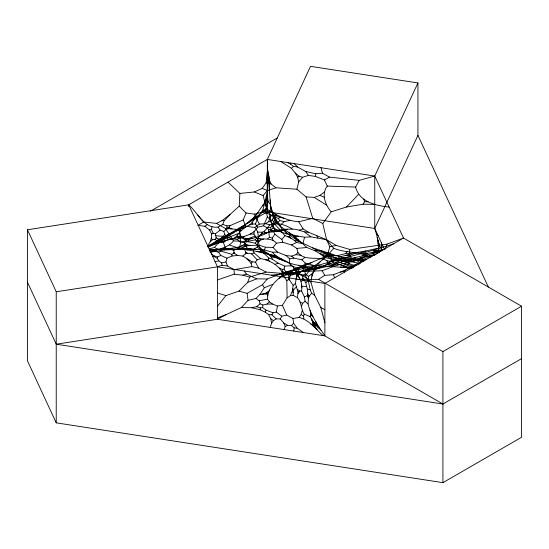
<?xml version="1.0" encoding="UTF-8"?>
<svg xmlns="http://www.w3.org/2000/svg" width="549" height="549" viewBox="0 0 549 549"><rect width="100%" height="100%" fill="white"/><g stroke="black" fill="none" stroke-linecap="round" stroke-linejoin="round"><path stroke-width="0.82" d="M209.142 248.903L214.487 247.455L218.104 243.207L220.931 242.322L223.518 242.706C226.758 238.486 232.508 238.554 237.243 239.508L240.695 242.212L244.058 242.493L246.384 240.332C255.525 237.065 266.45 235.548 273.073 227.904L273.1 224.225L270.616 221.693L269.936 215.839L269.634 212.353L270.787 207.941L267.322 165.983M324.884 322.778L320.836 307.557L314.68 295.232L310.933 282.186L312.113 273.786L315.222 269.621L326.6 264.776L329.681 263.994L337.642 264.151L351.58 267.994M322.778 223.505L331.198 211.811C325.241 204.955 321.083 194.113 327.286 186.084L324.452 179.962L315.469 176.421L308.38 175.399L302.52 177.3L298.663 181.918L296.947 189.227L306.067 196.892L312.745 218.303L322.778 223.505L326.6 239.714L329.805 246.81L327.465 254.997C316.279 267.281 299.692 274.5 283.112 274.068C279.194 265.208 269.847 260.308 260.693 258.627L253.981 252.876L253.295 249.617L247.098 248.169L244.47 249.404L239.46 248.196L235.054 249.267L225.337 248.237L221.027 249.438L217.315 249.006L214.487 247.455M225.248 240.99L221.508 241.183L220.636 239.975L220.664 238.767L224.788 234.574L223.793 231.438L220.101 230.12L218.035 227.108C203.885 228.789 197.805 212.607 188.691 204.825L27.45 229.77L27.45 360.823L56.231 422.84L442.919 482.66L521.55 437.265L521.55 306.212L403.515 238.06L374.734 176.044L417.94 82.954L310.528 66.34L267.329 159.43L267.329 211.852L207.975 246.117M209.306 250.172L225.872 249.02L236.55 247.606L264.35 249.939L272.311 252.211L277.499 252.115L286.022 255.566L289.673 258.84L289.556 262.978L290.737 265.819L297.469 267.891L314.241 265.524L353.089 267.974M358.778 264.344L360.487 262.731L349.507 256.85L349.74 249.438L336.194 245.41L326.6 239.714L308.387 232.213L303.123 228.899L298.731 221.789C286.969 220.972 276.49 215.084 266.67 209.011L263.101 195.547L254.4 191.965L239.858 193.413L228.007 182.131M323.093 335.604C315.648 329.043 309.06 319.786 299.006 317.418L293.015 318.502L286.722 315.051L281.788 316.176L276.332 312.058L272.915 312.71L266.004 310.123L262.69 307.639L262.786 305.031L260.123 303.81L259.169 300.797L256.033 298.45L248.038 300.303L241.388 307.529L226.538 314.405L217.466 319.264L56.231 344.202L27.45 282.193M521.55 358.634L442.919 404.03L324.884 335.878C318.221 325.866 311.091 315.764 308.03 303.954L305.093 301.257L304.434 296.982L301.573 290.936C303.034 283.188 299.068 276.449 294.991 270.3C290.929 260.329 278.659 260.027 272.311 252.211M310.933 282.186L306.74 278.096L305.47 275.811L290.339 272.304L281.637 273.327L266.1 272.064L258.579 268.09L251.847 266.608L234.059 269.683L227.54 266.011L222.119 265.242L221.556 262.923L218.818 260.871L217.335 258.455L217.397 256.987L220.835 255.477L226.998 258.174L232.062 256.006L237.669 255.457L242.816 256.054L252.197 261.866L255.505 262.106L257.131 259.849L260.693 258.627M270.28 327.437L271.59 323.217L270.842 318.852L268.626 314.591L265.263 312.182L260.233 309.773L260.315 307.872L256.623 306.685L251.428 307.694L241.388 307.529M218.035 227.108L222.736 224.404L224.205 220.719L229.983 214.542L239.234 206.149L239.858 193.413M314.68 295.232L311.688 293.29L310.199 289.79L308.195 280.313L308.449 276.36L312.113 273.786M353.288 267.329C343.544 264.851 335.151 258.799 325.097 257.735L319.456 253.322L314.33 250.509L306.788 247.489L295.884 237.525L284.876 229.777L275.502 222.132L274.191 216.224L272.414 211.962L270.403 204.592L270.163 199.857M207.762 245.931L210.164 241.848L211.365 237.875L211.626 234.149L209.56 230.045L204.907 226.284L198.223 225.378M321.206 330.512L315.606 325.063L315.009 323.327L313.307 321.687L310.068 316.533L304.208 314.158C300.818 309.156 301.861 302.43 297.503 297.709L293.18 295.3L290.387 295.65L287.12 297.826L282.399 305.299L277.451 306.006L272.503 304.036L269.429 301.772L267.445 299.178C267.576 289.117 274.493 281.472 282.152 275.797L299.329 272.544L302.424 271.144M308.03 303.954L308.497 298.251L309.176 296.172L311.688 293.29M287.12 297.826L286.818 280.525L283.696 276.106L282.241 269.456L279.228 267.933M223.793 231.438L225.838 229.64L226.84 227.883L227.005 225.92L222.736 224.404M253.295 249.617L257.289 246.94C257.886 240.29 260.26 232.879 254.715 227.499L245.828 226.215L238.808 229.53L225.323 228.439L216.491 223.402L203.679 221.968L197.969 225.426M290.387 295.65L292.336 291.066L293.173 285.418L289.522 279.901L288.554 274.699L285.775 272.016L284.094 269.058L284.753 266.1L290.737 265.819M297.469 267.891L298.375 271.014L299.953 271.405L324.397 265.888L330.951 261.18L331.287 257.955L327.465 254.997M188.691 206.52L188.691 204.825L267.322 159.43L374.741 176.044L374.741 228.466C377.218 235.85 378.954 243.763 378.364 251.524L377.712 253.466M254.4 191.965L262.175 188.376L266.1 182.906L267.576 169.847L267.322 159.43M382.09 250.907L381.48 248.477L381.452 242.939M208.057 247.297C217.96 242.356 228.748 239.467 239.453 237.271C246.426 236.29 253.837 233.634 257.639 227.252L263.547 225.811L266.629 227.478L270.554 227.643L271.872 225.852L272.064 224.218L270.877 220.224L267.37 216.91L265.963 210.233L266.889 204.859L268.118 201.517L267.363 195.698L267.322 172.537M293.77 331.068L294.182 327.835L291.553 325.564L287.642 325.358L285.226 326.463L283.998 329.558M297.503 297.709L298.004 291.78L295.389 283.456L296.556 276.463L298.375 271.014M293.18 295.3L293.365 290.03L292.885 288.685M359.478 263.719L351.079 260.85L344.992 259.485L343.537 258.723L343.633 258.003L312.532 247.812L298.471 241.148L290.222 235.576L282.495 229.448L273.237 217.637L272.414 211.962M215.633 243.982L215.716 243.372L220.979 241.148L223.965 239.261L238.76 233.325C243.015 228.604 248.766 223.532 255.532 223.978L257.639 227.252M210.192 251.161L214.755 251.154L218.619 252.293L220.787 251.085L221.027 249.438M315.469 176.421L315.847 173.765L322.469 173.216L329.503 177.114L359.183 180.381L374.734 176.044M283.469 274.061L283.682 272.688L282.9 271.453M306.788 247.489L296.831 248.416L291.492 244.95L282.824 242.253L276.476 243.166C271.288 237.099 263.239 240.009 256.513 238.17L253.899 234.059L254.324 231.424M301.696 287.854L301.607 284.766M269.408 188.266C269.971 181.973 269.134 176.016 267.576 169.847M276.332 312.058L277.451 306.006M255.532 223.978L257.817 217.02L262.896 210.068L267.322 192.198M315.847 173.765L305.745 171.48L297.503 166.985L293.509 166.361L290.606 164.117L290.819 163.067M301.298 281.596L302.554 280.141L302.931 278.302L302.266 275.481L299.637 273.683L293.434 267.782M308.497 298.251L307.316 295.52C308.634 291.183 306.411 286.99 305.82 282.742L302.931 278.302M239.46 248.196L240.695 242.212M296.192 279.194L297.531 273.67M370.678 257.556C359.636 251.01 345.52 253.315 333.73 248.251L326.6 239.714L310.858 236.852L304.53 237.23L303 243.571L296.508 242.514C293.516 239.103 289.138 237.23 284.958 235.686L281.761 232.001L279.153 230.271L279.379 229.194L274.521 223.917L272.489 219.95L273.237 217.637M266.889 204.859L266.608 199.15L267.363 195.698M376.264 254.18L378.234 250.152M220.101 230.12L215.345 233.853L213.136 233.167L211.427 229.317L211.962 226.895M317.123 329.661L313.458 324.205L311.413 318.907M209.828 251.97C217.919 248.923 228.061 248.258 233.51 240.86L247.853 241.732L255.312 243.207L257.255 240.194L258.627 236.688L261.928 233.469L262.209 232.234L264.33 231.28L269.888 224.891C277.801 222.235 285.494 224.774 292.274 229.111C297.963 228.858 302.801 232.378 308.387 232.213M254.715 227.499L259.327 224.095L265.586 223.69L268.66 221.693L270.033 217.068L269.936 215.839M242.816 256.054L245.424 253.83L245.815 252.169L244.47 249.404M296.789 276.765L297.153 275.255M217.335 258.455L214.199 256.63L214.371 255.958L211.399 253.775M223.965 239.261L224.054 238.904C230.511 234.327 237.607 229.901 245.129 227.492M299.006 317.418L301.229 314.419L302.176 310.679M307.968 296.474L308.305 295.177L307.728 293.502M297.03 275.866L296.851 273.622M232.865 233.188L233.051 232.515L243.667 225.708L254.407 217.528L267.322 198.745M227.54 266.011L225.962 261.969L226.998 258.174M312.093 276.353L314.158 269.23L320.259 261.55M267.802 295.808L266.848 293.914L269.566 290.044M210.473 252.238L212.84 251.765L213.081 251.051M303.92 318.791L303.515 316.197L304.208 314.158M313.294 323.121L313.307 321.687M313.301 272.345L314.563 268.729L316.293 266.512M265.263 312.182L266.004 310.123M269.669 261.324L268.235 259.704L268.852 258.016L257.289 246.94M217.466 306.164L225.975 295.609L239.035 291.087L247.626 282.447L249.637 277.094L266.1 272.064M286.818 280.525L288.349 279.688L290.503 275.296L296.199 273.985L299.953 271.405M284.753 266.1L278.055 263.095L272.647 259.43L271.714 257.618L272.043 256.754L262.209 249.548L255.312 243.207M385.048 249.294L387.072 244.092L403.515 238.06L324.884 283.462L217.473 266.841L56.231 291.78L27.45 229.77M301.6 306.013L302.677 303.302L305.093 301.257M227.005 225.92L230.209 225.55L243.193 219.984L246.014 213.012L239.234 206.149M326.6 264.776L327.87 263.122L326.909 260.686C317.871 255.676 304.86 261.756 297.935 252.485L296.831 248.416M312.532 247.812C320.142 252.169 328.316 255.326 336.564 258.236L343.537 258.723M263.547 225.811L267.37 216.91M273.841 221.926L274.692 219.998M264.35 249.939L265.544 247.249L273.045 247.4L277.499 252.115M268.626 314.591L271.995 314.783L272.915 312.71M310.068 316.533L310.878 314.714L310.027 310.137M237.243 239.508L239.735 237.683L240.586 235.816L238.808 229.53M384.451 249.397L374.734 228.466L417.94 135.377L417.94 82.954M377.005 252.931L377.595 251.703M298.052 293.523L299.891 291.039L301.573 290.936M220.931 242.322L221.508 241.183M279.118 278.576L281.994 276.229L283.112 274.068M225.838 229.64L227.711 228.748L230.209 225.55M218.104 243.207L217.699 241.347L218.31 240.194L218.063 239.035L216.244 237.868L215.345 233.853M389.124 207.055C376.147 205.806 359.135 201.812 355.615 187.058L359.183 180.381M220.787 251.085L231.774 254.317L233.318 253.521L233.998 252.259L233.826 250.474L235.054 249.267M271.59 323.217L273.45 320.589L276.147 318.894L280.299 318.948L281.788 316.176M247.661 223.203C253.611 216.34 264.357 214.638 267.322 205.299M247.853 241.732L248.958 239.7M233.284 238.458L236.001 236.873L238.76 233.325M251.847 266.608L251.188 263.568L252.197 261.866M335.357 260.171L338.39 260.281L345.808 261.887L346.22 261.187L354.352 262.23M251.929 219.621L257.913 212.593M236.55 247.606L241.272 246.062L245.231 243.742L246.604 241.539L255.113 239.872L256.513 238.17M271.179 275.152C294.758 272.565 318.88 270.156 341.334 261.99L342.288 260.487L379.325 252.032M327.252 264.199L329.139 263.252L331.253 263.788M305.47 275.811L311.873 267.157C339.069 258.874 366.807 253 393.688 243.735M331.198 211.811L346.44 207.035L363.026 204.194L364.66 201.696L363.781 199.212M218.701 241.869L219.339 240.908L227.972 236.091M265.544 247.249L259.176 245.238L258.517 242.329L259.416 240.99L261.276 239.769L263.678 239.117M256.033 298.45L259.787 294.532L264.337 287.745L272.366 284.485M249.596 224.912L252.156 222.53L254.654 218.873L257.817 217.02M273.278 240.599L272.194 238.101L274.836 234.272L273.622 231.534L271.316 229.66L270.554 227.643M240.682 228.981L243.667 225.708M378.652 247.668L379.661 246.233L377.225 237.47M257.488 217.528L259.54 214.645M273.622 231.534L274.795 229.928L274.63 228.439L273.429 226.627L273.141 224.905L272.064 224.218M312.491 321.391L312.333 320.321M287.882 236.743L289.378 236.66L290.222 235.576M273.045 247.4L276.476 243.166M282.824 242.253L281.87 239.426L284.958 235.686M239.035 291.087L247.105 293.331L262.463 284.739L267.267 279.002L281.637 273.327L297.345 268.523L323.43 257.454L329.208 253.446L333.73 248.251M291.553 325.564L293.55 323.217L293.015 318.502M298.032 279.304L318.53 279.372L324.761 275.358L333.401 274.699L345.575 269.998L360.686 261.743L362.553 259.615L374.027 255.086M263.101 195.547L267.487 190.592L275.914 187.799L296.947 189.227M286.022 255.566L291.67 256.136L296.014 254.647L297.935 252.485M210.164 241.848L212.305 239.844L214.94 239.323L216.244 237.868M237.786 237.937L242.898 238.115L244.38 236.461M246.014 213.012L254.441 214.137L261.585 212.353L267.198 213.252L268.187 212.189L269.634 212.353M272.043 256.754C282.632 258.998 292.226 266.224 303.343 265.4L305.402 263.177L314.241 265.524M293.365 290.03L296.295 286.962M346.44 207.035L358.614 194.346M282.152 275.797L281.637 273.327L297.119 269.779L298.231 268.626L306.658 264.673M305.82 282.742L308.195 280.313M229.592 245.101L241.855 249.129L259.986 251.826L261.413 250.371L262.422 250.468L264.687 252.657L285.672 261.454M285.905 274.781L286.386 274.294M323.43 257.454L332.083 255.724L337.937 255.539L345.3 253.679L347.188 251.819M292.274 229.111L284.615 229.214L279.022 231.273L274.617 230.772L270.362 231.047M262.786 305.031L267.006 304.077L269.429 301.772M270.033 217.068L271.549 215.64L273.086 216.011L278.288 218.529L279.866 220.602L284.334 221.576L290.071 220.41M280.745 161.509L291.416 168.289L293.509 166.361M293.173 285.418L295.389 283.456M290.339 272.304C297.153 268.207 304.551 265.592 311.894 262.429M298.093 275.035L299.637 273.683M273.1 224.225L275.502 222.132M328.515 264.213L329.681 263.994M310.789 324.061L312.161 324.74L313.033 323.992L312.916 322.496M250.269 220.54L252.561 218.605M281.527 223.951L284.334 221.576M214.755 251.154L217.315 249.006M289.673 258.84L293.928 258.126L301.936 259.821L304.757 257.46M275.879 223.889L279.866 220.602M256.623 306.685L260.123 303.81M208.346 245.897C216.91 242.082 224.541 236.516 233.051 232.515M314.536 325.694L315.606 325.063M222.695 239.988L224.054 238.904M226.044 237.079L229.159 234.649M267.617 238.76L269.463 237.326L272.194 238.101M298.663 181.918L297.695 177.265L299.109 176.181L302.52 177.3M216.491 223.402L221.954 220.677L229.983 214.542M340.366 272.167L343.914 271.268L345.575 269.998M259.787 294.532L264.982 293.571L268.543 291.43M306.067 196.892L314.261 197.407L319.93 195.375L324.294 192.123M341.334 261.99C349.837 259.512 359.52 259.567 367.123 254.983M260.734 234.814L264.879 232.44L267.596 232.563L287.408 229.386M329.263 262.058L336.75 259.073L339.961 256.726L345.204 255.628L350.907 253.514L365.847 250.975L379.146 247.922M273.141 224.905L274.521 223.917M218.173 240.229L228.007 234.553M204.907 226.284L207.014 224.781M303.343 271.494L322.133 270.719L334.293 266.169L357.09 259.581L361.269 257.659M222.311 237.95L224.232 236.9M207.57 246.597L211.79 244.374M261.585 212.353L266.67 209.011M211.626 234.149L213.136 233.167M278.288 218.529L280.011 217.404L283.874 218.228M330.807 265.524L333.332 265.407L335.13 264.268M378.412 245.533L378.261 243.55L378.762 243.344L377.76 240.153M262.751 205.896L263.849 205.223M265.819 199.623L266.608 199.15M348.958 262.141C357.886 260.761 365.771 255.923 374.789 254.647M150.467 211.173L277.183 138.012M318.53 279.372L442.919 351.607L521.55 306.212M324.452 179.962L329.503 177.114M212.84 251.765L224.143 249.96L225.872 249.02M322.668 259.004L325.097 257.735M304.434 296.982L307.316 295.52M346.989 260.72L355.8 257.728M222.805 237.655L223.182 237.47M279.379 229.194L281.074 230.148L282.495 229.448M308.442 269.532L316.354 267.864M291.492 244.95L296.508 242.514M302.266 275.481L305.354 273.999L308.449 276.36M319.456 253.322L326.868 255.985L328.172 255.367M338.39 260.281L339.131 259.924L341.595 260.85M362.1 255.903L367.308 253.432L381.974 250.502M314.385 322.764L315.016 323.443L316.251 322.867L315.641 321.364M282.035 230.175L282.742 229.846M295.486 269.82L304.983 265.421M214.385 242.418L217.212 241.176M298.306 272.688L303.371 270.746M242.013 247.757L245.65 246.185L250.598 245.43L259.176 245.238M264.673 233.826L267.596 232.563M245.424 253.83L247.4 253.267L251.696 253.864L253.981 252.876M275.028 264.357L278.055 263.095M372.133 253.583L377.643 251.545M223.69 238.534L224.994 238.012M247.626 282.447L256.699 278.83L267.267 279.002M215.846 242.294L219.339 240.908M298.704 265.586L302.334 267.837L304.565 270.444L309.197 268.639L315.222 269.621M217.466 317.953L226.538 314.405M209.56 230.045L211.427 229.317M300.859 267.075L303.721 265.984M242.898 238.115L244.923 239.982L255.175 236.077M301.387 266.787L302.478 266.382M210.315 245.341L215.716 243.372M274.617 230.772L276.085 230.244L286.626 233.915L304.53 237.23M359.183 253.37L365.847 250.975M220.629 238.808L221.062 238.657M373.039 252.101L377.252 250.612L383.854 249.411M324.884 283.456L324.884 335.878L217.473 319.264L217.473 266.841L222.119 265.242M217.466 279.949L234.293 274.177L242.919 275.207L249.637 277.094M298.004 291.78L299.027 291.848M293.331 269.683L297.098 268.399M241.272 246.062L244.305 245.904L247.153 244.943L250.598 245.43M330.951 261.18L338.706 258.613L349.507 256.85M242.919 275.207L246.364 274.075L256.699 278.83M283.682 272.688L285.775 272.016M345.204 255.628L349.651 255.23L358.799 252.272M236.001 236.873L237.669 236.338L241.203 236.811M343.317 263.513L347.675 264.213L349.418 263.657L355.155 265.819M299.315 230.086L303.123 228.899M336.564 258.236L338.541 259.121L344.353 260.192L348.54 260.363M360.686 261.743L364.2 260.761M312.017 267.342L313.143 268.241L315.387 267.631M322.586 255.477L323.931 255.113M291.993 273.622L293.111 273.327M313.527 322.915L313.904 323.622L315.009 323.327M263.527 293.811L265.249 293.372M289.227 274.123L290.641 273.766M359.966 258.572L363.033 257.797M298.731 221.789L312.745 218.303M312.209 268.722L319.394 267.089M340.298 267.061L345.602 267.239L351.134 268.694M224.143 249.96L241.347 249.225L246.034 248.567M377.431 252.444L377.904 252.334M277.691 258.428L282.461 260.157M329.805 246.81L336.194 245.41M221.556 262.923L225.962 261.969M282.241 269.456L284.094 269.058M215.043 261.612L218.818 260.871M302.334 267.837L305.573 267.205L309.197 268.639M259.169 300.797L267.445 299.178M368.791 256.074L375.221 254.832M297.119 269.779L311.873 267.157M270.877 220.224L272.489 219.95M319.333 250.289L325.159 252.657L326.209 252.499M349.74 249.438L387.072 244.092M274.795 229.928L276.655 229.674L279.153 230.271M356.74 260.411L362.553 259.615M271.824 231.904L279.393 230.916M227.711 228.748L230.244 228.418L232.055 228.83M343.633 258.003L350.152 259.272L360.508 260.343L366.499 259.567M364.804 256.699L367.686 256.349M349.473 267.219L351.813 266.938M336.75 259.073L341.444 258.572M239.735 237.683L242.432 237.394L246.014 238.698L252.382 238.232M218.063 239.035L220.664 238.767M260.315 307.872L262.69 307.639M218.31 240.194L220.636 239.975M261.873 294.134L266.848 293.914M326.909 260.686L335.775 262.312L338.349 262.093M381.775 245.883L382.783 245.801M314.426 268.289L315.105 268.235M327.87 263.122L328.755 263.39M281.994 276.229L283.696 276.106M238.053 230.669L241.299 230.491M280.189 259.361L280.573 259.451M237.01 249.349L241.855 249.129M267.198 213.252L272.812 215.695L276.621 215.867L280.011 217.404M345.3 253.679L350.907 253.514M362.697 253.576L367.308 253.432M250.138 234.121L253.899 234.059M209.293 249.761L214.131 249.713M241.347 249.225L256.644 249.479M265.277 259.725L268.235 259.704M267.006 304.077L272.503 304.036M289.124 232.81L295.252 236.386L298.32 236.372M268.66 221.693L270.616 221.693M272.112 212.312L275.385 214.611L276.284 214.618M226.84 227.883L228.206 227.89M336.997 260.452L342.288 260.487M357.09 259.581L358.126 259.595M363.026 204.194L374.102 204.379M221.954 220.677L224.205 220.719M264.632 293.681L265.846 293.777M301.971 286.331L306.541 286.468M246.501 258.689L248.594 260.439L249.376 260.466M327.286 186.084L355.615 187.058M257.666 232.076L262.209 232.234M233.318 253.521L234.766 253.576L237.669 255.457M255.113 239.872L256.946 240.887L259.416 240.99M364.66 201.696L368.132 201.854M373.567 250.447L377.252 250.612M341.169 265.229L346.144 266.56M262.896 210.068L265.963 210.233M302.554 280.141L303.83 280.21M347.785 255.491L351.01 255.937M353.755 265.064L356.994 265.256M259.986 251.826L264.687 252.657M353.988 258.648L355.23 258.723M299.665 274.514L302.76 275.275M308.023 269.106L309.156 269.182M343.063 265.867L343.564 265.901M215.819 235.802L223.018 236.31M331.287 257.955L338.706 258.613M324.548 253.398L336.153 255.868M314.33 250.509L318.063 250.927M266.629 227.478L268.454 229.338L271.316 229.66M297.345 268.523L298.231 268.626M261.928 233.469L262.47 233.538M221.137 248.429L229.99 249.603M288.733 274.047L293.077 274.637M321.796 251.277L322.634 251.394M296.014 254.647L300.962 255.34M294.182 327.835L297.27 328.275L303.549 332.577M263.197 252.561L275.866 257.316M256.328 251.428L274.397 255.477L277.732 256.85M374.741 228.466L264.096 211.276M212.614 256.39L214.199 256.63M56.231 344.202L442.919 404.03M295.884 273.512L299.486 274.081L306.74 278.096M294.587 240.517L298.471 241.148M323.931 252.238L331.596 254.365M344.745 267.438L347.819 267.953M288.349 279.688L289.522 279.901M266.1 182.906L271.117 183.97L275.914 187.799M244.305 245.904L245.65 246.185M289.062 276.325L289.721 276.47M294.511 238.211L298.361 239.913M291.752 234.999L292.871 235.247M272.249 215.414L273.416 215.675M251.428 307.694L260.233 309.773M325.159 252.657L327.678 253.302M307.413 289.042L310.199 289.79M333.284 257.007L336.681 257.961M265.586 223.69L269.888 224.891M296.199 273.985L296.837 275.385M274.349 256.575L282.083 259.334M217.466 293.056L225.975 295.609M275.118 256.925L277.327 257.598M288.554 274.699L290.503 275.296M268.502 254.324L278.878 258.14M214.371 255.958L217.397 256.987M278.24 258.558L279.16 258.888M268.852 258.016L272.647 259.43M347.675 264.213L354.359 266.766M294.991 270.3L296.734 270.986M230.134 249.006L233.826 250.474M274.342 256.417L276.051 257.131M314.186 268.578L314.563 268.729M244.12 248.999L244.923 249.321M262.175 188.376L267.487 190.592M267.589 253.858L268.784 254.359M270.135 254.88L270.52 255.045M339.152 258.517L341.094 259.375M319.93 195.375L324.205 197.297M279.921 259.197L280.271 259.354M353.439 266.004L354.373 266.437M300.008 302.005L302.677 303.302M345.808 261.887L349.418 263.657M224.788 234.574L227.41 236.893L231.513 238.918M360.508 260.343L363.081 261.619M271.872 225.852L273.429 226.627M313.033 323.992L313.458 324.205M287.463 162.545L290.606 164.117M270.986 254.969L272.016 255.505M328.323 263.808L328.734 264.021M320.836 307.557L324.884 309.67M344.353 260.192L346.22 261.187M324.981 252.849L326.339 253.576M312.161 324.74L314.975 326.689M266.567 252.794L274.363 257.248M266.567 292.912L267.075 293.2M350.379 260.281L351.696 261.049M259.574 238.774L261.276 239.769M337.937 255.539L339.961 256.726M277.78 258.181L278.364 258.531M274.63 228.439L276.655 229.674M280.299 318.948L283.751 322.977L287.642 325.358M282.083 272.105L282.81 272.551M245.231 243.742L247.153 244.943M314.261 197.407L326.518 205.106M297.585 289.556L299.891 291.039M270.842 318.852L273.45 320.589M331.472 261.64L334.753 263.829M327.87 262.401L329.139 263.252M255.409 215.997L256.06 216.443M245.815 252.169L247.4 253.267M313.904 323.622L315.284 324.644M270.369 214.783L271.549 215.64M274.836 234.272L281.87 239.426M214.94 239.323L217.699 241.347M220.979 241.148L221.707 241.704M310.878 314.714L313.026 316.924M301.229 314.419L303.515 316.197M304.647 232.028L310.858 236.852M326.868 255.985L330.018 258.435M273.073 227.904L276.085 230.244M329.208 253.446L332.083 255.724M333.332 265.407L334.293 266.169M303.343 265.4L305.573 267.205M291.416 168.289L295.245 173.004L299.109 176.181M315.332 324.02L319.223 328.261M344.731 266.498L345.602 267.239M240.586 235.816L242.432 237.394M291.67 256.136L293.928 258.126M292.418 235.288L296 238.541M256.946 240.887L258.517 242.329M313.5 325.893L315.654 327.863M269.628 218.79L270.28 219.394M244.923 239.982L246.604 241.539M313.143 268.241L314.158 269.23M301.936 259.821L305.402 263.177M315.016 323.443L316.89 325.399M335.775 262.312L337.642 264.151M289.378 236.66L291.231 238.492M271.995 314.783L276.147 318.894M275.385 214.611L276.621 215.867M294.175 163.588L297.503 166.985M315.648 324.123L316.231 324.727M269.525 255.216L271.714 257.618M251.696 253.864L257.131 259.849M308.305 295.177L309.176 296.172M197.798 215.064L203.679 221.968M247.379 249.562L247.702 249.939M274.191 216.224L277.767 222.379L280.711 226.113M248.594 260.439L251.188 263.568M378.007 242.088L378.549 243.475M379.661 246.233L381.48 248.477M376.291 233.311L378.096 235.706M343.914 271.268L344.539 272.112M268.118 201.517L270.403 204.592M297.242 275.07L299.329 277.876M293.55 323.217L297.27 328.275M338.541 259.121L339.131 259.924M229.358 227.176L230.244 228.418M218.619 252.293L220.835 255.477M305.745 171.48L308.38 175.399M244.319 271L246.364 274.075M225.323 228.439L233.51 240.86M378.364 251.524L379.181 252.78M259.032 246.7L261.413 250.371M262.463 284.739L264.337 287.745M350.152 259.272L351.079 260.85M233.998 252.259L234.766 253.576M295.245 173.004L297.695 177.265M322.133 270.719L324.761 275.358M295.252 236.386L295.884 237.525M244.058 242.493L247.098 248.169M311.901 319.971L312.189 320.513M255.505 262.106L258.579 268.09M239.131 236.64L239.453 237.271M268.276 292.233L268.543 292.761M292.336 291.066L293.036 292.459M254.441 214.137L259.327 224.095M211.365 237.875L212.305 239.844M264.33 231.28L264.879 232.44M417.94 135.377L488.336 287.065M188.691 204.825L217.473 266.841M316.759 235.699L317.857 238.094M282.399 305.299L286.722 315.051M313.527 323.91L313.822 324.576M284.615 229.214L286.626 233.915M333.401 274.699L334.712 277.787M243.193 219.984L245.828 226.215M283.751 322.977L285.226 326.463M269.834 180.882L271.117 183.97M279.194 224.315L279.606 225.33M316.251 322.867L317.48 325.989M314.598 324.157L315.037 325.289M284.876 229.777L285.521 231.438M281.074 230.148L281.761 232.001M257.255 240.194L257.756 241.574M270.787 207.941L274.123 217.301M378.762 243.344L379.084 244.298M265.023 202.67L268.187 212.189M223.518 242.706L225.337 248.237M378.131 242.967L378.261 243.55M344.992 259.485L345.136 259.952M227.41 236.893L228.137 239.426M321.028 167.74L322.469 173.216M311.482 313.644L311.928 315.517M262.209 249.548L262.422 250.468M246.014 238.698L246.384 240.332M277.767 222.379L277.938 223.141M304.565 270.444L305.354 273.999M329.812 253.851L329.922 254.434M349.651 255.23L349.72 255.601M254.407 217.528L254.654 218.873M231.774 254.317L232.062 256.006M252.156 222.53L252.396 224.006M242.569 227.279L242.679 228.013M268.365 176.469L269.312 183.771M247.105 293.331L248.038 300.303M274.864 215.908L274.974 216.759M268.454 229.338L269.463 237.326M299.329 272.544L299.486 274.081M239.714 232.831L240.503 241.107M237.587 235.384L237.669 236.338M276.264 220.087L276.346 221.316M378.186 243.317L378.206 243.749M296.494 275.289L296.556 276.463M234.059 269.683L234.293 274.177M268.79 176.222L268.948 180.497M274.376 254.352L274.397 255.477M267.322 185.644L267.336 186.777M298.505 292.027L298.512 292.583M442.919 351.607L442.919 482.66M56.231 291.78L56.231 422.84"/></g></svg>
